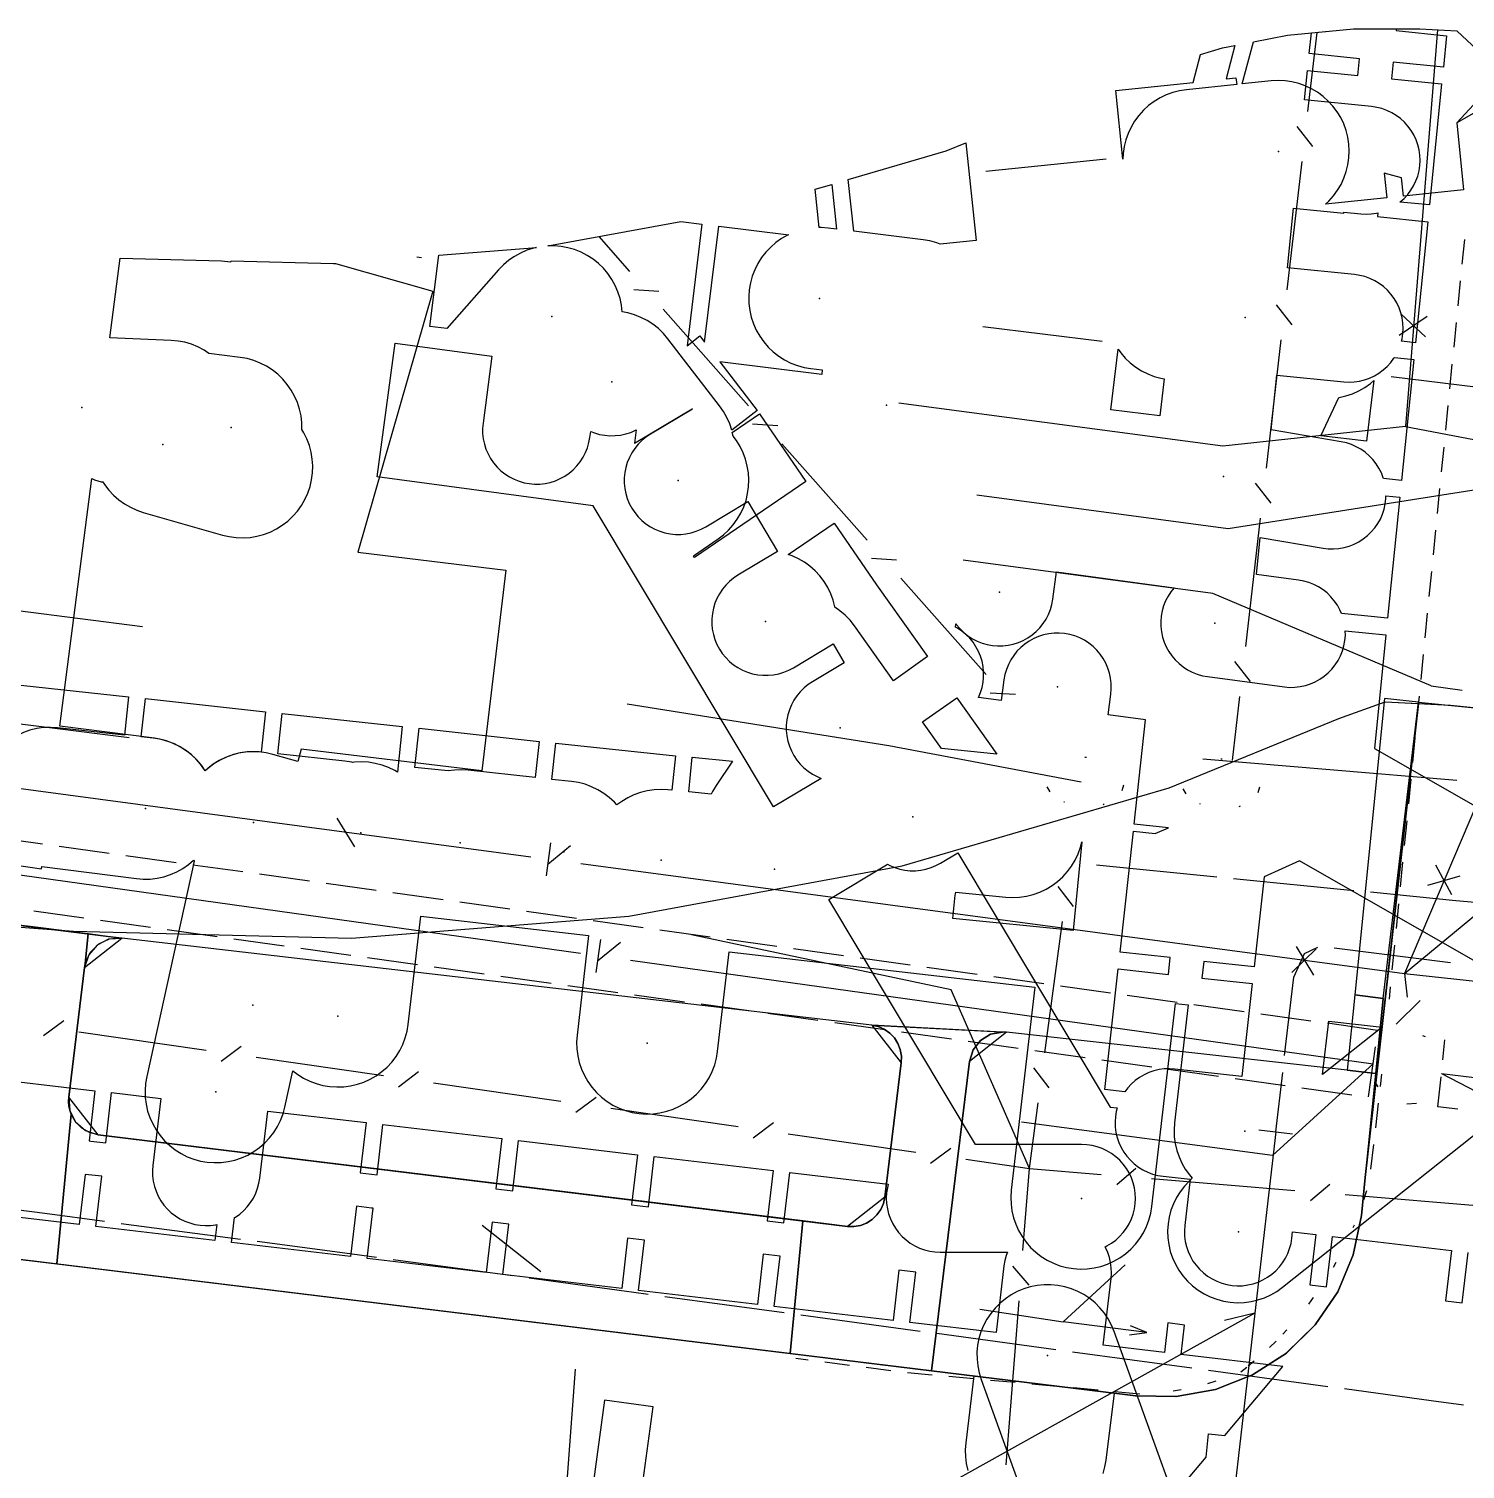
# Model space of a CAD drawing. Header units: metres. Extents: x -3782 to -2031, y 18790 to 19846.
# Drawn here: x -2702.5 to -2659.88, y 18849.32 to 18892.07 of the extents above; entities that cross this region are included whole.
import ezdxf

# ---------------------------------------------------------------- set-up
doc = ezdxf.new("R2010")
doc.units = ezdxf.units.M
for name, color, linetype in [('BOUNDARY', 7, 'Continuous'), ('CURB', 7, 'Continuous'), ('ELECTR_CABLE', 7, 'Continuous'), ('ELECTR_CABLE_COMM', 7, 'Continuous'), ('GAS', 7, 'Continuous'), ('GRASS', 7, 'Continuous'), ('GROUND', 7, 'Continuous'), ('OVERHEAD_POWER_LINE', 7, 'Continuous'), ('ROAD', 7, 'Continuous'), ('SEWER', 7, 'Continuous'), ('SIDEWALK_PATH', 7, 'Continuous'), ('TREE', 7, 'Continuous'), ('WATER_PIPELINE', 7, 'Continuous')]:
    doc.layers.add(name, color=color, linetype=linetype)

msp = doc.modelspace()

# ---------------------------------------------------------------- linework, layer by layer
at = {"layer": 'BOUNDARY'}
msp.add_lwpolyline([(-2753.946, 18860.514), (-2746.224, 18859.562), (-2738.446, 18859.364), (-2732.258, 18859.508), (-2724.443, 18860.074), (-2716.72, 18861.402), (-2709.165, 18863.478), (-2705.51, 18864.88), (-2703.673, 18865.482), (-2701.173, 18865.291), (-2692.924, 18865.088), (-2684.698, 18865.736), (-2676.583, 18867.227), (-2668.665, 18869.547), (-2663.623, 18871.608), (-2662.255, 18872.094), (-2660.315, 18871.995), (-2654.95, 18871.455), (-2652.985, 18871.157), (-2650.228, 18869.457), (-2648.424, 18868.222), (-2641.02, 18864.223), (-2633.237, 18861.024)], dxfattribs=at)
at = {"layer": 'CURB'}
for points in [[(-2659.902, 18885.82), (-2659.975, 18885.085)], [(-2660.024, 18884.588), (-2660.097, 18883.853)], [(-2660.146, 18883.356), (-2660.219, 18882.621)], [(-2660.269, 18882.123), (-2660.341, 18881.389)], [(-2660.391, 18880.891), (-2660.463, 18880.157)], [(-2660.513, 18879.659), (-2660.586, 18878.925)], [(-2660.635, 18878.427), (-2660.708, 18877.692)], [(-2660.757, 18877.195), (-2660.83, 18876.46)], [(-2660.879, 18875.963), (-2660.952, 18875.228)], [(-2661.001, 18874.731), (-2661.074, 18873.996)], [(-2661.123, 18873.498), (-2661.196, 18872.764)], [(-2661.245, 18872.266), (-2661.318, 18871.532)], [(-2661.368, 18871.034), (-2661.44, 18870.299)], [(-2661.49, 18869.802), (-2661.562, 18869.067)], [(-2661.612, 18868.57), (-2661.685, 18867.835)], [(-2661.734, 18867.338), (-2661.807, 18866.603)], [(-2661.856, 18866.105), (-2661.929, 18865.371)], [(-2703.705, 18865.58), (-2699.74, 18865.087)], [(-2677.488, 18862.501), (-2676.611, 18861.387), (-2677.099, 18857.4), (-2678.213, 18856.529), (-2700.448, 18859.251), (-2701.319, 18860.366), (-2700.848, 18864.215), (-2699.74, 18865.087)], [(-2661.978, 18864.873), (-2662.051, 18864.139)], [(-2663.154, 18863.397), (-2662.307, 18863.293)], [(-2662.307, 18863.293), (-2662.532, 18861.069)], [(-2662.1, 18863.641), (-2662.137, 18863.274)], [(-2677.488, 18862.501), (-2673.489, 18862.292)], [(-2673.489, 18862.292), (-2674.592, 18861.42), (-2675.714, 18852.244)], [(-2662.358, 18861.049), (-2662.4, 18860.683)], [(-2662.458, 18860.187), (-2662.544, 18859.455)], [(-2662.602, 18858.958), (-2662.687, 18858.227)], [(-2662.81, 18857.588), (-2662.899, 18857.309)], [(-2663.177, 18856.568), (-2663.209, 18856.49)], [(-2675.714, 18852.244), (-2703.906, 18855.69)], [(-2663.718, 18855.457), (-2663.796, 18855.314)], [(-2664.385, 18854.416), (-2664.529, 18854.222)], [(-2665.168, 18853.46), (-2665.285, 18853.332)], [(-2665.49, 18853.123), (-2665.684, 18852.935)], [(-2679.378, 18852.56), (-2679.743, 18852.606)], [(-2678.151, 18852.404), (-2678.882, 18852.497)], [(-2676.924, 18852.247), (-2677.655, 18852.34)], [(-2675.695, 18852.117), (-2676.428, 18852.184)], [(-2666.361, 18852.345), (-2666.54, 18852.205)], [(-2666.135, 18852.53), (-2666.321, 18852.377)], [(-2674.463, 18852.005), (-2675.197, 18852.072)], [(-2673.232, 18851.892), (-2673.965, 18851.959)], [(-2672, 18851.78), (-2672.734, 18851.847)], [(-2667.277, 18851.936), (-2667.527, 18851.861)], [(-2670.768, 18851.667), (-2671.502, 18851.734)], [(-2669.537, 18851.554), (-2670.27, 18851.621)], [(-2668.309, 18851.682), (-2668.547, 18851.642)]]:
    msp.add_lwpolyline(points, dxfattribs=at)
at = {"layer": 'ELECTR_CABLE'}
for points in [[(-2660.13, 18889.283), (-2659.924, 18887.294), (-2661.707, 18887.109), (-2661.763, 18887.649), (-2662.28, 18887.786), (-2662.204, 18887.058), (-2664.025, 18886.869), (-2663.927, 18886.959), (-2663.789, 18887.113), (-2663.667, 18887.279), (-2663.562, 18887.456), (-2663.475, 18887.643), (-2663.406, 18887.837), (-2663.357, 18888.037), (-2663.328, 18888.241), (-2663.319, 18888.447), (-2663.33, 18888.653), (-2663.361, 18888.857), (-2663.412, 18889.056), (-2663.483, 18889.25), (-2663.572, 18889.436), (-2663.679, 18889.612), (-2663.802, 18889.777), (-2663.941, 18889.929), (-2664.095, 18890.067), (-2664.261, 18890.189), (-2664.438, 18890.294), (-2664.625, 18890.381), (-2664.819, 18890.449), (-2665.019, 18890.498), (-2665.223, 18890.528), (-2665.429, 18890.537), (-2665.635, 18890.526), (-2666.497, 18890.436), (-2666.164, 18891.685), (-2665.15, 18891.884), (-2663.192, 18892.073), (-2661.225, 18892.068), (-2660.128, 18892.012), (-2658.768, 18890.748)], [(-2670.245, 18890.246), (-2667.948, 18890.484), (-2667.728, 18891.309), (-2667.079, 18891.504), (-2666.711, 18891.577), (-2666.975, 18890.585), (-2666.679, 18890.615), (-2666.659, 18890.42), (-2668.151, 18890.265), (-2668.355, 18890.234), (-2668.554, 18890.183), (-2668.748, 18890.112), (-2668.934, 18890.023), (-2669.11, 18889.917), (-2669.275, 18889.793), (-2669.427, 18889.654), (-2669.565, 18889.5), (-2669.687, 18889.334), (-2669.792, 18889.157), (-2669.879, 18888.97), (-2669.947, 18888.776), (-2669.996, 18888.576), (-2670.026, 18888.372), (-2670.033, 18888.201)], [(-2678.184, 18887.599), (-2675.277, 18888.451), (-2674.693, 18888.689), (-2674.393, 18885.794), (-2675.46, 18885.683), (-2675.562, 18885.722), (-2675.761, 18885.777), (-2675.964, 18885.812), (-2678.025, 18886.065)], [(-2679.17, 18887.31), (-2678.671, 18887.456), (-2678.533, 18886.128), (-2678.783, 18886.158), (-2678.989, 18886.173), (-2679.052, 18886.172)], [(-2682.97, 18882.665), (-2682.592, 18882.956), (-2682.453, 18882.775), (-2682.03, 18886.218), (-2679.953, 18885.963), (-2679.984, 18885.949), (-2680.163, 18885.847), (-2680.332, 18885.729), (-2680.488, 18885.594), (-2680.63, 18885.445), (-2680.756, 18885.282), (-2680.867, 18885.108), (-2680.959, 18884.924), (-2681.033, 18884.731), (-2681.088, 18884.533), (-2681.123, 18884.33), (-2681.138, 18884.124), (-2681.133, 18883.918), (-2681.108, 18883.714), (-2681.062, 18883.513), (-2680.998, 18883.317), (-2680.914, 18883.129), (-2680.812, 18882.949), (-2680.694, 18882.781), (-2680.559, 18882.625), (-2680.41, 18882.483), (-2680.247, 18882.356), (-2680.073, 18882.246), (-2679.889, 18882.153), (-2679.696, 18882.079), (-2679.498, 18882.025), (-2679.295, 18881.989), (-2678.956, 18881.948), (-2678.973, 18881.813), (-2681.997, 18882.184), (-2680.886, 18880.741), (-2681.642, 18880.158), (-2681.703, 18880.347), (-2681.785, 18880.536), (-2681.886, 18880.716), (-2682.003, 18880.885), (-2683.537, 18882.876), (-2683.671, 18883.033), (-2683.819, 18883.176), (-2683.981, 18883.304), (-2684.154, 18883.415), (-2684.338, 18883.509), (-2684.53, 18883.585), (-2684.728, 18883.641), (-2684.892, 18883.67), (-2684.914, 18883.87), (-2684.957, 18884.071), (-2685.02, 18884.268), (-2685.101, 18884.457), (-2685.201, 18884.637), (-2685.318, 18884.807), (-2685.451, 18884.965), (-2685.598, 18885.108), (-2685.76, 18885.237), (-2685.933, 18885.349), (-2686.116, 18885.444), (-2686.307, 18885.52), (-2686.505, 18885.577), (-2686.708, 18885.614), (-2686.913, 18885.632), (-2687.102, 18885.629), (-2683.152, 18886.356), (-2682.527, 18886.279)], [(-2690.599, 18883.239), (-2690.34, 18885.354), (-2687.434, 18885.582), (-2687.526, 18885.563), (-2687.722, 18885.5), (-2687.911, 18885.418), (-2688.092, 18885.319), (-2688.261, 18885.202), (-2688.419, 18885.069), (-2688.562, 18884.921), (-2690.099, 18883.178)], [(-2670.396, 18880.761), (-2670.175, 18882.562), (-2670.101, 18882.458), (-2669.967, 18882.302), (-2669.817, 18882.16), (-2669.655, 18882.033), (-2669.481, 18881.923), (-2669.296, 18881.831), (-2669.104, 18881.757), (-2668.905, 18881.702), (-2668.808, 18881.685), (-2668.943, 18880.583)], [(-2664.162, 18879.996), (-2663.628, 18881.133), (-2663.619, 18881.134), (-2663.418, 18881.179), (-2663.222, 18881.244), (-2663.034, 18881.328), (-2662.855, 18881.43), (-2662.686, 18881.548), (-2662.59, 18881.632), (-2662.811, 18879.83)], [(-2680.819, 18880.649), (-2679.446, 18878.641), (-2682.749, 18876.384), (-2682.782, 18876.432), (-2682.051, 18876.932), (-2681.887, 18877.056), (-2681.736, 18877.196), (-2681.599, 18877.351), (-2681.478, 18877.517), (-2681.374, 18877.695), (-2681.287, 18877.882), (-2681.22, 18878.077), (-2681.172, 18878.278), (-2681.144, 18878.482), (-2681.136, 18878.688), (-2681.148, 18878.893), (-2681.181, 18879.097), (-2681.233, 18879.296), (-2681.304, 18879.49), (-2681.394, 18879.675), (-2681.502, 18879.851), (-2681.603, 18879.984), (-2681.627, 18880.096)], [(-2677.349, 18875.574), (-2675.837, 18873.444), (-2676.847, 18872.726), (-2678.005, 18874.357), (-2678.132, 18874.519), (-2678.275, 18874.668), (-2678.432, 18874.802), (-2678.58, 18874.905), (-2678.582, 18874.916), (-2678.634, 18875.115), (-2678.705, 18875.308), (-2678.796, 18875.494), (-2678.903, 18875.669), (-2679.028, 18875.833), (-2679.168, 18875.985), (-2679.322, 18876.121), (-2679.489, 18876.242), (-2679.667, 18876.346), (-2679.854, 18876.432), (-2679.964, 18876.47), (-2678.6, 18877.403)], [(-2703.281, 18871.017), (-2703.105, 18872.634), (-2699.542, 18872.247), (-2699.665, 18871.113), (-2701.653, 18871.329), (-2701.859, 18871.341), (-2702.065, 18871.333), (-2702.269, 18871.305), (-2702.469, 18871.257), (-2702.664, 18871.189), (-2702.851, 18871.103), (-2703.029, 18870.999), (-2703.196, 18870.877), (-2703.35, 18870.74), (-2703.46, 18870.621), (-2703.545, 18870.766), (-2703.587, 18870.824), (-2703.57, 18870.987)], [(-2699.045, 18872.193), (-2695.481, 18871.806), (-2695.611, 18870.605), (-2695.612, 18870.605), (-2695.817, 18870.617), (-2696.023, 18870.609), (-2696.227, 18870.58), (-2696.428, 18870.532), (-2696.622, 18870.465), (-2696.81, 18870.378), (-2696.987, 18870.274), (-2697.154, 18870.153), (-2697.268, 18870.052), (-2697.286, 18870.083), (-2697.408, 18870.25), (-2697.544, 18870.404), (-2697.696, 18870.544), (-2697.86, 18870.668), (-2698.036, 18870.776), (-2698.221, 18870.866), (-2698.415, 18870.937), (-2698.614, 18870.989), (-2698.818, 18871.022), (-2699.168, 18871.06)], [(-2673.78, 18870.548), (-2675.415, 18870.71), (-2675.978, 18871.503), (-2674.968, 18872.221)], [(-2694.984, 18871.752), (-2691.42, 18871.366), (-2691.567, 18870.01), (-2691.642, 18870.057), (-2691.828, 18870.147), (-2692.021, 18870.218), (-2692.221, 18870.27), (-2692.424, 18870.303), (-2692.63, 18870.315), (-2692.836, 18870.307), (-2692.902, 18870.298), (-2692.922, 18870.303), (-2693.126, 18870.335), (-2695.114, 18870.551)], [(-2690.923, 18871.312), (-2687.359, 18870.925), (-2687.475, 18869.851), (-2689.464, 18870.067), (-2689.669, 18870.079), (-2689.875, 18870.071), (-2690.056, 18870.046), (-2691.048, 18870.153)], [(-2686.862, 18870.871), (-2684.717, 18870.639), (-2683.316, 18870.5), (-2683.417, 18869.476), (-2683.535, 18869.488), (-2683.74, 18869.498), (-2683.946, 18869.488), (-2684.15, 18869.458), (-2684.35, 18869.408), (-2684.544, 18869.338), (-2684.73, 18869.25), (-2684.907, 18869.144), (-2685.053, 18869.036), (-2685.125, 18869.117), (-2685.277, 18869.257), (-2685.441, 18869.381), (-2685.617, 18869.489), (-2685.802, 18869.579), (-2685.996, 18869.65), (-2686.195, 18869.702), (-2686.399, 18869.735), (-2686.978, 18869.797)], [(-2682.818, 18870.451), (-2681.625, 18870.333), (-2682.11, 18869.614), (-2682.217, 18869.438), (-2682.253, 18869.361), (-2682.919, 18869.427)], [(-2671.514, 18865.316), (-2675.081, 18865.668), (-2675.012, 18866.363), (-2675.004, 18866.398), (-2674.996, 18866.448), (-2673.511, 18866.301), (-2673.306, 18866.291), (-2673.1, 18866.301), (-2672.896, 18866.331), (-2672.696, 18866.381), (-2672.502, 18866.451), (-2672.316, 18866.539), (-2672.139, 18866.645), (-2671.973, 18866.767), (-2671.82, 18866.906), (-2671.682, 18867.058), (-2671.559, 18867.224), (-2671.453, 18867.401), (-2671.365, 18867.587), (-2671.296, 18867.781), (-2671.254, 18867.946)]]:
    msp.add_lwpolyline(points, close=True, dxfattribs=at)
for points in [[(-2670.536, 18888.205), (-2674.102, 18887.835)], [(-2690.993, 18885.302), (-2690.851, 18885.285)], [(-2674.193, 18883.241), (-2670.649, 18882.806)], [(-2662.071, 18881.754), (-2658.527, 18881.319)], [(-2670.82, 18867.257), (-2667.252, 18866.905)], [(-2666.755, 18866.855), (-2663.187, 18866.503)], [(-2662.69, 18866.454), (-2660.155, 18866.204)], [(-2660.155, 18866.204), (-2659.122, 18866.11)], [(-2664.962, 18863.926), (-2664.649, 18864.63)], [(-2664.649, 18864.63), (-2664.25, 18864.813)], [(-2663.762, 18864.8), (-2660.309, 18864.36)], [(-2665.235, 18861.597), (-2664.962, 18863.926)], [(-2665.501, 18859.335), (-2665.294, 18861.1)], [(-2665.501, 18859.335), (-2666.116, 18853.957)], [(-2665.998, 18859.392), (-2665.004, 18859.278)], [(-2703.823, 18857.154), (-2702.024, 18856.917)], [(-2702.024, 18856.917), (-2700.255, 18856.684)], [(-2699.759, 18856.618), (-2696.22, 18856.151)], [(-2689.054, 18856.564), (-2687.305, 18855.195)], [(-2695.724, 18856.086), (-2693.124, 18855.743)], [(-2693.124, 18855.743), (-2692.186, 18855.615)], [(-2691.69, 18855.548), (-2688.153, 18855.068)], [(-2687.658, 18855), (-2684.55, 18854.578)], [(-2684.55, 18854.578), (-2684.12, 18854.52)], [(-2683.625, 18854.452), (-2680.088, 18853.972)], [(-2679.592, 18853.905), (-2676.055, 18853.424)], [(-2666.116, 18853.957), (-2678.399, 18847.106)], [(-2666.116, 18853.957), (-2667.023, 18853.737)], [(-2666.116, 18853.957), (-2666.739, 18848.524)], [(-2675.56, 18853.357), (-2672.023, 18852.877)], [(-2671.527, 18852.81), (-2667.99, 18852.329)], [(-2686.653, 18847.227), (-2686.276, 18852.294)], [(-2667.494, 18852.262), (-2663.957, 18851.782)], [(-2663.462, 18851.714), (-2660.889, 18851.365)], [(-2660.889, 18851.365), (-2659.924, 18851.235)]]:
    msp.add_lwpolyline(points, dxfattribs=at)
at = {"layer": 'ELECTR_CABLE_COMM'}
for points in [[(-2664.545, 18889.623), (-2664.272, 18891.968)], [(-2664.399, 18888.584), (-2664.864, 18889.172)], [(-2665.161, 18884.33), (-2664.718, 18888.133)], [(-2685.589, 18885.907), (-2684.674, 18884.872)], [(-2684.551, 18884.333), (-2683.803, 18884.287)], [(-2665.015, 18883.291), (-2665.48, 18883.879)], [(-2683.68, 18883.748), (-2681.148, 18880.884)], [(-2665.777, 18879.037), (-2665.334, 18882.84)], [(-2681.026, 18880.345), (-2680.278, 18880.299)], [(-2680.155, 18879.76), (-2677.623, 18876.896)], [(-2665.631, 18877.998), (-2666.096, 18878.586)], [(-2666.392, 18873.745), (-2665.95, 18877.547)], [(-2677.5, 18876.357), (-2676.752, 18876.311)], [(-2676.629, 18875.772), (-2674.097, 18872.908)], [(-2666.247, 18872.706), (-2666.712, 18873.293)], [(-2673.975, 18872.369), (-2673.227, 18872.323)], [(-2676.984, 18870.788), (-2684.751, 18872.027)], [(-2666.787, 18870.353), (-2666.566, 18872.255)], [(-2671.27, 18869.71), (-2676.984, 18870.788)], [(-2671.161, 18870.458), (-2671.118, 18870.458)], [(-2667.128, 18870.402), (-2667.085, 18870.402)], [(-2672.194, 18869.426), (-2672.278, 18869.576)], [(-2670.018, 18869.624), (-2670.064, 18869.455)], [(-2668.161, 18869.37), (-2668.245, 18869.52)], [(-2665.985, 18869.568), (-2666.031, 18869.4)], [(-2671.767, 18869.117), (-2671.785, 18869.124)], [(-2670.59, 18869.056), (-2670.625, 18869.042)], [(-2667.734, 18869.062), (-2667.752, 18869.068)], [(-2666.557, 18869), (-2666.592, 18868.986)], [(-2671.498, 18866.02), (-2671.953, 18866.616)], [(-2672.349, 18861.683), (-2671.826, 18865.574)], [(-2675.135, 18863.546), (-2682.836, 18865.18)], [(-2672.81, 18858.25), (-2675.135, 18863.546)], [(-2702.064, 18862.19), (-2701.464, 18862.639)], [(-2701.021, 18862.308), (-2697.242, 18861.764)], [(-2696.8, 18861.433), (-2696.199, 18861.882)], [(-2695.757, 18861.55), (-2691.978, 18861.007)], [(-2672.221, 18860.641), (-2672.676, 18861.237)], [(-2691.535, 18860.676), (-2690.935, 18861.125)], [(-2690.493, 18860.793), (-2686.713, 18860.25)], [(-2686.271, 18859.918), (-2685.671, 18860.367)], [(-2685.228, 18860.036), (-2681.449, 18859.493)], [(-2672.81, 18858.25), (-2672.548, 18860.196)], [(-2681.007, 18859.161), (-2680.406, 18859.61)], [(-2679.964, 18859.279), (-2676.185, 18858.735)], [(-2675.742, 18858.404), (-2675.142, 18858.853)], [(-2674.7, 18858.522), (-2672.81, 18858.25)], [(-2673, 18855.816), (-2672.81, 18858.25)], [(-2672.81, 18858.25), (-2670.682, 18858.074)], [(-2670.22, 18857.77), (-2669.649, 18858.254)], [(-2669.187, 18857.95), (-2664.931, 18857.597)], [(-2664.47, 18857.293), (-2663.898, 18857.778)], [(-2663.436, 18857.474), (-2659.18, 18857.121)], [(-2672.815, 18854.784), (-2673.302, 18855.353)], [(-2673.497, 18849.453), (-2673.117, 18854.321)]]:
    msp.add_lwpolyline(points, dxfattribs=at)
at = {"layer": 'GAS'}
for points in [[(-2664.556, 18890.838), (-2663.064, 18890.687), (-2663.014, 18891.185), (-2664.506, 18891.336), (-2664.443, 18891.952), (-2663.192, 18892.073), (-2661.919, 18892.07), (-2661.924, 18892.02), (-2660.431, 18891.869), (-2660.526, 18890.933), (-2662.019, 18891.084), (-2662.069, 18890.586), (-2660.577, 18890.435), (-2660.94, 18886.845), (-2661.805, 18886.932), (-2661.804, 18886.933), (-2661.688, 18887.038), (-2661.582, 18887.154), (-2661.488, 18887.28), (-2661.407, 18887.415), (-2661.339, 18887.556), (-2661.286, 18887.704), (-2661.247, 18887.856), (-2661.224, 18888.011), (-2661.216, 18888.168), (-2661.223, 18888.325), (-2661.246, 18888.481), (-2661.283, 18888.633), (-2661.336, 18888.781), (-2661.403, 18888.923), (-2661.483, 18889.058), (-2661.576, 18889.184), (-2661.681, 18889.301), (-2661.797, 18889.407), (-2661.923, 18889.501), (-2662.058, 18889.582), (-2662.199, 18889.649), (-2662.347, 18889.703), (-2662.499, 18889.741), (-2662.654, 18889.765), (-2664.644, 18889.966)], [(-2664.97, 18886.75), (-2663.478, 18886.599), (-2663.475, 18886.631), (-2662.977, 18886.581), (-2662.82, 18886.573), (-2662.664, 18886.58), (-2662.508, 18886.603), (-2662.471, 18886.612), (-2662.483, 18886.499), (-2660.991, 18886.348), (-2661.354, 18882.757), (-2661.771, 18882.799), (-2661.752, 18882.871), (-2661.729, 18883.027), (-2661.721, 18883.183), (-2661.728, 18883.34), (-2661.751, 18883.496), (-2661.788, 18883.648), (-2661.841, 18883.796), (-2661.908, 18883.938), (-2661.988, 18884.073), (-2662.081, 18884.199), (-2662.186, 18884.316), (-2662.302, 18884.422), (-2662.428, 18884.516), (-2662.562, 18884.597), (-2662.704, 18884.664), (-2662.852, 18884.718), (-2663.004, 18884.756), (-2663.159, 18884.78), (-2665.149, 18884.981)], [(-2685.753, 18877.915), (-2692.164, 18878.773), (-2691.634, 18882.738), (-2688.759, 18882.353), (-2689.024, 18880.371), (-2689.038, 18880.214), (-2689.035, 18880.057), (-2689.018, 18879.901), (-2688.985, 18879.748), (-2688.937, 18879.598), (-2688.875, 18879.454), (-2688.799, 18879.316), (-2688.71, 18879.187), (-2688.609, 18879.067), (-2688.496, 18878.958), (-2688.373, 18878.86), (-2688.241, 18878.775), (-2688.102, 18878.703), (-2687.956, 18878.644), (-2687.805, 18878.601), (-2687.651, 18878.573), (-2687.494, 18878.559), (-2687.337, 18878.562), (-2687.181, 18878.579), (-2687.028, 18878.612), (-2686.878, 18878.66), (-2686.734, 18878.722), (-2686.597, 18878.798), (-2686.467, 18878.887), (-2686.347, 18878.988), (-2686.238, 18879.101), (-2686.14, 18879.224), (-2686.055, 18879.355), (-2685.983, 18879.495), (-2685.925, 18879.641), (-2685.881, 18879.792), (-2685.853, 18879.946), (-2685.829, 18880.125), (-2685.718, 18880.081), (-2685.568, 18880.037), (-2685.413, 18880.009), (-2685.257, 18879.996), (-2685.1, 18879.998), (-2684.944, 18880.016), (-2684.79, 18880.048), (-2684.64, 18880.096), (-2684.496, 18880.158), (-2684.479, 18880.168), (-2684.532, 18879.77), (-2682.816, 18880.797), (-2682.809, 18880.786), (-2684.057, 18880.039), (-2684.188, 18879.952), (-2684.309, 18879.852), (-2684.421, 18879.741), (-2684.52, 18879.62), (-2684.608, 18879.489), (-2684.682, 18879.351), (-2684.742, 18879.206), (-2684.788, 18879.056), (-2684.818, 18878.902), (-2684.834, 18878.746), (-2684.834, 18878.588), (-2684.819, 18878.432), (-2684.788, 18878.278), (-2684.743, 18878.128), (-2684.683, 18877.983), (-2684.609, 18877.844), (-2684.522, 18877.714), (-2684.422, 18877.592), (-2684.311, 18877.481), (-2684.19, 18877.381), (-2684.059, 18877.294), (-2683.921, 18877.22), (-2683.776, 18877.16), (-2683.626, 18877.114), (-2683.472, 18877.083), (-2683.316, 18877.068), (-2683.159, 18877.068), (-2683.002, 18877.083), (-2682.848, 18877.113), (-2682.698, 18877.159), (-2682.553, 18877.219), (-2682.414, 18877.293), (-2681.166, 18878.04), (-2680.281, 18876.561), (-2681.458, 18875.857), (-2681.589, 18875.77), (-2681.71, 18875.67), (-2681.822, 18875.559), (-2681.921, 18875.438), (-2682.009, 18875.307), (-2682.083, 18875.169), (-2682.143, 18875.024), (-2682.189, 18874.874), (-2682.219, 18874.72), (-2682.235, 18874.564), (-2682.235, 18874.406), (-2682.22, 18874.25), (-2682.189, 18874.096), (-2682.144, 18873.946), (-2682.084, 18873.801), (-2682.01, 18873.662), (-2681.923, 18873.532), (-2681.823, 18873.41), (-2681.712, 18873.299), (-2681.591, 18873.199), (-2681.46, 18873.112), (-2681.322, 18873.038), (-2681.177, 18872.978), (-2681.027, 18872.932), (-2680.873, 18872.901), (-2680.717, 18872.886), (-2680.56, 18872.886), (-2680.403, 18872.901), (-2680.249, 18872.931), (-2680.099, 18872.977), (-2679.954, 18873.037), (-2679.815, 18873.111), (-2678.638, 18873.815), (-2678.306, 18873.259), (-2679.247, 18872.696), (-2679.378, 18872.609), (-2679.499, 18872.509), (-2679.611, 18872.398), (-2679.71, 18872.277), (-2679.798, 18872.146), (-2679.872, 18872.008), (-2679.932, 18871.863), (-2679.978, 18871.713), (-2680.008, 18871.559), (-2680.024, 18871.403), (-2680.024, 18871.245), (-2680.009, 18871.089), (-2679.978, 18870.935), (-2679.933, 18870.785), (-2679.873, 18870.64), (-2679.799, 18870.501), (-2679.712, 18870.371), (-2679.612, 18870.249), (-2679.501, 18870.138), (-2679.38, 18870.038), (-2679.249, 18869.951), (-2679.111, 18869.877), (-2678.991, 18869.827), (-2680.407, 18868.98)], [(-2665.472, 18881.798), (-2663.482, 18881.596), (-2663.325, 18881.588), (-2663.169, 18881.595), (-2663.013, 18881.618), (-2662.861, 18881.655), (-2662.713, 18881.708), (-2662.571, 18881.775), (-2662.436, 18881.855), (-2662.309, 18881.948), (-2662.193, 18882.053), (-2662.087, 18882.169), (-2661.993, 18882.295), (-2661.979, 18882.318), (-2661.404, 18882.26), (-2661.768, 18878.669), (-2662.302, 18878.723), (-2662.309, 18878.745), (-2662.366, 18878.892), (-2662.437, 18879.032), (-2662.521, 18879.164), (-2662.618, 18879.288), (-2662.727, 18879.401), (-2662.846, 18879.503), (-2662.974, 18879.593), (-2663.111, 18879.67), (-2663.255, 18879.733), (-2663.404, 18879.782), (-2663.558, 18879.816), (-2665.637, 18880.17)], [(-2665.96, 18876.979), (-2664.095, 18876.662), (-2663.939, 18876.643), (-2663.782, 18876.639), (-2663.626, 18876.651), (-2663.471, 18876.679), (-2663.32, 18876.721), (-2663.173, 18876.778), (-2663.033, 18876.849), (-2662.901, 18876.934), (-2662.778, 18877.03), (-2662.664, 18877.139), (-2662.562, 18877.258), (-2662.472, 18877.387), (-2662.395, 18877.524), (-2662.332, 18877.668), (-2662.283, 18877.817), (-2662.249, 18877.97), (-2662.23, 18878.126), (-2662.228, 18878.213), (-2661.818, 18878.172), (-2662.182, 18874.582), (-2663.547, 18874.72), (-2663.595, 18874.832), (-2663.671, 18874.969), (-2663.761, 18875.098), (-2663.862, 18875.218), (-2663.974, 18875.328), (-2664.097, 18875.426), (-2664.229, 18875.511), (-2664.369, 18875.583), (-2664.515, 18875.641), (-2664.665, 18875.684), (-2664.82, 18875.713), (-2666.071, 18875.88)], [(-2692.49, 18859.608), (-2692.666, 18858.118), (-2692.169, 18858.059), (-2691.994, 18859.549), (-2688.465, 18859.133), (-2688.64, 18857.643), (-2688.144, 18857.585), (-2687.968, 18859.074), (-2684.439, 18858.658), (-2684.615, 18857.169), (-2684.118, 18857.11), (-2683.942, 18858.6), (-2680.414, 18858.184), (-2680.589, 18856.694), (-2680.093, 18856.635), (-2679.917, 18858.125), (-2676.999, 18857.781), (-2677.025, 18857.677), (-2677.048, 18857.521), (-2677.056, 18857.364), (-2677.048, 18857.208), (-2677.025, 18857.052), (-2676.987, 18856.9), (-2676.934, 18856.752), (-2676.867, 18856.61), (-2676.787, 18856.475), (-2676.693, 18856.349), (-2676.588, 18856.233), (-2676.471, 18856.127), (-2676.345, 18856.034), (-2676.211, 18855.953), (-2676.069, 18855.886), (-2675.921, 18855.833), (-2675.769, 18855.795), (-2675.613, 18855.771), (-2675.457, 18855.764), (-2673.462, 18855.763), (-2673.498, 18855.668), (-2673.539, 18855.517), (-2673.565, 18855.362), (-2673.799, 18853.376), (-2676.36, 18853.678), (-2676.184, 18855.168), (-2676.26, 18855.176), (-2676.681, 18855.226), (-2676.856, 18853.736), (-2680.385, 18854.153), (-2680.21, 18855.642), (-2680.706, 18855.701), (-2680.882, 18854.211), (-2684.411, 18854.627), (-2684.235, 18856.117), (-2684.732, 18856.175), (-2684.907, 18854.686), (-2688.436, 18855.102), (-2688.261, 18856.592), (-2688.757, 18856.65), (-2688.933, 18855.16), (-2692.462, 18855.577), (-2692.286, 18857.066), (-2692.337, 18857.072), (-2692.783, 18857.125), (-2692.959, 18855.635), (-2696.488, 18856.051), (-2696.401, 18856.79), (-2696.373, 18856.806), (-2696.245, 18856.897), (-2696.127, 18857), (-2696.019, 18857.114), (-2695.923, 18857.238), (-2695.84, 18857.371), (-2695.77, 18857.512), (-2695.714, 18857.659), (-2695.673, 18857.81), (-2695.647, 18857.965), (-2695.412, 18859.952)]]:
    msp.add_lwpolyline(points, close=True, dxfattribs=at)
for points in [[(-2650.279, 18859.081), (-2664.799, 18867.38), (-2665.848, 18866.904), (-2666.144, 18864.231), (-2667.635, 18864.396), (-2667.69, 18863.899), (-2666.199, 18863.734), (-2666.504, 18860.979), (-2668.492, 18861.2), (-2668.649, 18861.209), (-2668.806, 18861.204), (-2668.962, 18861.182), (-2669.114, 18861.146), (-2669.263, 18861.095), (-2669.406, 18861.03), (-2669.541, 18860.951), (-2669.668, 18860.859), (-2669.786, 18860.755), (-2669.893, 18860.64), (-2669.982, 18860.522), (-2670.573, 18860.588), (-2670.175, 18864.175), (-2668.684, 18864.009), (-2668.629, 18864.506), (-2670.12, 18864.672), (-2669.722, 18868.258), (-2669.075, 18868.187), (-2668.687, 18868.362), (-2669.698, 18868.472), (-2669.362, 18871.564), (-2670.474, 18871.713), (-2670.392, 18872.329), (-2670.379, 18872.485), (-2670.381, 18872.642), (-2670.399, 18872.798), (-2670.432, 18872.952), (-2670.479, 18873.101), (-2670.541, 18873.245), (-2670.617, 18873.383), (-2670.706, 18873.512), (-2670.808, 18873.632), (-2670.92, 18873.742), (-2671.043, 18873.839), (-2671.175, 18873.925), (-2671.314, 18873.997), (-2671.46, 18874.055), (-2671.611, 18874.098), (-2671.766, 18874.127), (-2671.922, 18874.14), (-2672.079, 18874.138), (-2672.235, 18874.12), (-2672.389, 18874.087), (-2672.538, 18874.039), (-2672.682, 18873.977), (-2672.82, 18873.901), (-2672.949, 18873.812), (-2673.069, 18873.711), (-2673.179, 18873.598), (-2673.276, 18873.476), (-2673.362, 18873.344), (-2673.434, 18873.204), (-2673.492, 18873.058), (-2673.535, 18872.907), (-2673.564, 18872.753), (-2673.646, 18872.137), (-2674.322, 18872.228), (-2674.322, 18872.228), (-2674.262, 18872.373), (-2674.216, 18872.523), (-2674.185, 18872.677), (-2674.17, 18872.834), (-2674.17, 18872.991), (-2674.185, 18873.147), (-2674.216, 18873.301), (-2674.261, 18873.451), (-2674.321, 18873.596), (-2674.395, 18873.735), (-2674.482, 18873.865), (-2674.582, 18873.987), (-2674.693, 18874.098), (-2674.814, 18874.198), (-2674.944, 18874.285), (-2675.003, 18874.316), (-2674.99, 18874.414), (-2674.969, 18874.384), (-2674.868, 18874.264), (-2674.755, 18874.154), (-2674.633, 18874.056), (-2674.501, 18873.971), (-2674.361, 18873.899), (-2674.215, 18873.841), (-2674.065, 18873.797), (-2673.91, 18873.769), (-2673.754, 18873.756), (-2673.597, 18873.758), (-2673.441, 18873.776), (-2673.287, 18873.808), (-2673.137, 18873.856), (-2672.993, 18873.918), (-2672.856, 18873.994), (-2672.727, 18874.083), (-2672.607, 18874.185), (-2672.497, 18874.297), (-2672.399, 18874.42), (-2672.314, 18874.552), (-2672.242, 18874.691), (-2672.184, 18874.837), (-2672.14, 18874.988), (-2672.112, 18875.143), (-2672.004, 18875.953), (-2668.515, 18875.486), (-2668.611, 18875.366), (-2668.696, 18875.235), (-2668.768, 18875.095), (-2668.826, 18874.949), (-2668.869, 18874.798), (-2668.898, 18874.644), (-2668.911, 18874.487), (-2668.909, 18874.33), (-2668.891, 18874.174), (-2668.858, 18874.021), (-2668.81, 18873.871), (-2668.748, 18873.727), (-2668.672, 18873.59), (-2668.583, 18873.46), (-2668.482, 18873.34), (-2668.369, 18873.231), (-2668.246, 18873.133), (-2668.115, 18873.048), (-2667.975, 18872.976), (-2667.829, 18872.918), (-2667.678, 18872.874), (-2667.524, 18872.846), (-2665.244, 18872.541), (-2665.087, 18872.528), (-2664.93, 18872.53), (-2664.774, 18872.548), (-2664.621, 18872.581), (-2664.471, 18872.628), (-2664.327, 18872.691), (-2664.19, 18872.767), (-2664.06, 18872.856), (-2663.94, 18872.957), (-2663.831, 18873.07), (-2663.733, 18873.192), (-2663.648, 18873.324), (-2663.576, 18873.464), (-2663.518, 18873.61), (-2663.474, 18873.761), (-2663.446, 18873.915), (-2663.433, 18874.071), (-2663.435, 18874.205), (-2662.232, 18874.084), (-2662.573, 18870.715), (-2648.634, 18862.748)], [(-2668.564, 18848.489), (-2667.562, 18849.676), (-2667.492, 18850.374), (-2667.014, 18850.326), (-2665.288, 18852.372), (-2668.309, 18852.728), (-2668.206, 18853.596), (-2668.702, 18853.667), (-2668.805, 18852.787), (-2670.621, 18853.001), (-2670.387, 18854.987), (-2670.376, 18855.144), (-2670.381, 18855.301), (-2670.401, 18855.456), (-2670.436, 18855.61), (-2670.486, 18855.758), (-2670.551, 18855.902), (-2670.564, 18855.925), (-2670.509, 18855.95), (-2670.375, 18856.031), (-2670.248, 18856.125), (-2670.132, 18856.23), (-2670.027, 18856.346), (-2669.933, 18856.472), (-2669.852, 18856.607), (-2669.785, 18856.749), (-2669.732, 18856.897), (-2669.694, 18857.049), (-2669.671, 18857.204), (-2669.663, 18857.361), (-2669.671, 18857.518), (-2669.693, 18857.673), (-2669.732, 18857.826), (-2669.784, 18857.973), (-2669.851, 18858.115), (-2669.932, 18858.25), (-2670.026, 18858.376), (-2670.131, 18858.493), (-2670.247, 18858.598), (-2670.373, 18858.692), (-2670.508, 18858.773), (-2670.65, 18858.84), (-2670.798, 18858.893), (-2670.95, 18858.931), (-2671.105, 18858.954), (-2671.262, 18858.962), (-2674.413, 18858.963), (-2678.764, 18866.234), (-2677.047, 18867.261), (-2677.024, 18867.276), (-2676.953, 18867.238), (-2676.808, 18867.178), (-2676.658, 18867.132), (-2676.504, 18867.101), (-2676.348, 18867.086), (-2676.191, 18867.086), (-2676.034, 18867.101), (-2675.88, 18867.131), (-2675.73, 18867.177), (-2675.585, 18867.237), (-2675.446, 18867.311), (-2674.931, 18867.619), (-2670.412, 18860.067), (-2670.207, 18860.044), (-2670.234, 18859.941), (-2670.259, 18859.786), (-2670.268, 18859.629), (-2670.263, 18859.472), (-2670.242, 18859.316), (-2670.205, 18859.164), (-2670.154, 18859.015), (-2670.089, 18858.873), (-2670.01, 18858.737), (-2669.918, 18858.61), (-2669.814, 18858.492), (-2669.699, 18858.385), (-2669.574, 18858.29), (-2669.44, 18858.208), (-2669.299, 18858.139), (-2669.152, 18858.084), (-2669, 18858.044), (-2668.845, 18858.019), (-2668.035, 18857.929), (-2668.198, 18856.552), (-2668.209, 18856.396), (-2668.204, 18856.239), (-2668.184, 18856.083), (-2668.149, 18855.93), (-2668.099, 18855.781), (-2668.034, 18855.638), (-2667.956, 18855.502), (-2667.865, 18855.374), (-2667.762, 18855.255), (-2667.648, 18855.148), (-2667.523, 18855.052), (-2667.39, 18854.969), (-2667.249, 18854.899), (-2667.103, 18854.843), (-2666.951, 18854.802), (-2666.796, 18854.776), (-2666.64, 18854.765), (-2666.483, 18854.77), (-2666.327, 18854.79), (-2666.174, 18854.825), (-2666.025, 18854.875), (-2665.882, 18854.939), (-2665.746, 18855.018), (-2665.618, 18855.109), (-2665.499, 18855.212), (-2665.392, 18855.326), (-2665.296, 18855.45), (-2665.213, 18855.584), (-2665.143, 18855.724), (-2665.087, 18855.871), (-2665.046, 18856.023), (-2665.02, 18856.177), (-2664.998, 18856.366), (-2664.311, 18856.285), (-2664.487, 18854.795), (-2663.99, 18854.737), (-2663.815, 18856.226), (-2660.286, 18855.81), (-2660.461, 18854.32), (-2659.965, 18854.262), (-2659.789, 18855.752)], [(-2704.07, 18860.973), (-2700.541, 18860.557), (-2700.717, 18859.067), (-2700.662, 18859.061), (-2700.22, 18859.009), (-2700.045, 18860.499), (-2698.59, 18860.327), (-2698.825, 18858.341), (-2698.835, 18858.184), (-2698.831, 18858.027), (-2698.811, 18857.871), (-2698.776, 18857.718), (-2698.725, 18857.57), (-2698.661, 18857.426), (-2698.583, 18857.29), (-2698.492, 18857.162), (-2698.389, 18857.044), (-2698.275, 18856.936), (-2698.15, 18856.84), (-2698.017, 18856.757), (-2697.877, 18856.687), (-2697.73, 18856.631), (-2697.578, 18856.59), (-2697.423, 18856.564), (-2697.267, 18856.553), (-2697.11, 18856.558), (-2696.954, 18856.578), (-2696.928, 18856.584), (-2696.984, 18856.11), (-2700.513, 18856.526), (-2700.337, 18858.016), (-2700.834, 18858.074), (-2701.01, 18856.585), (-2704.539, 18857.001)]]:
    msp.add_lwpolyline(points, dxfattribs=at)
at = {"layer": 'GRASS'}
for points in [[(-2661.263, 18872.09), (-2662.27, 18872.192), (-2663.154, 18863.397), (-2662.307, 18863.293)], [(-2676.611, 18861.387), (-2676.607, 18861.584), (-2676.641, 18861.777), (-2676.712, 18861.96), (-2676.818, 18862.126), (-2676.955, 18862.269), (-2677.116, 18862.381), (-2677.295, 18862.459), (-2677.488, 18862.501), (-2699.74, 18865.087), (-2700.134, 18865.054), (-2700.473, 18864.88), (-2700.723, 18864.591), (-2700.848, 18864.215), (-2701.319, 18860.366), (-2701.288, 18859.97), (-2701.114, 18859.628), (-2700.825, 18859.377), (-2700.448, 18859.251), (-2678.213, 18856.529), (-2678.016, 18856.524), (-2677.824, 18856.558), (-2677.642, 18856.628), (-2677.475, 18856.734), (-2677.333, 18856.87), (-2677.221, 18857.029), (-2677.142, 18857.208), (-2677.099, 18857.4)], [(-2662.532, 18861.069), (-2663.379, 18861.163), (-2673.489, 18862.292), (-2673.606, 18862.298), (-2673.964, 18862.23), (-2674.265, 18862.045), (-2674.483, 18861.767), (-2674.592, 18861.42), (-2675.714, 18852.244), (-2669.656, 18851.503), (-2668.459, 18851.477), (-2667.292, 18851.686), (-2666.188, 18852.121), (-2665.183, 18852.771), (-2664.327, 18853.608), (-2663.659, 18854.589), (-2663.198, 18855.681), (-2662.959, 18856.855)]]:
    msp.add_lwpolyline(points, close=True, dxfattribs=at)
at = {"layer": 'GROUND'}
msp.add_lwpolyline([(-2701.173, 18865.291), (-2692.924, 18865.088), (-2684.698, 18865.736), (-2676.583, 18867.227), (-2668.665, 18869.547), (-2663.623, 18871.608), (-2662.255, 18872.094), (-2661.268, 18872.044), (-2662.845, 18857.977), (-2662.959, 18856.855), (-2663.198, 18855.681), (-2663.659, 18854.589), (-2664.327, 18853.608), (-2665.183, 18852.771), (-2666.188, 18852.121), (-2667.292, 18851.686), (-2668.459, 18851.477), (-2669.656, 18851.503), (-2675.714, 18852.244), (-2674.592, 18861.42), (-2674.483, 18861.767), (-2674.265, 18862.045), (-2673.964, 18862.23), (-2673.606, 18862.298), (-2677.488, 18862.501), (-2677.295, 18862.459), (-2677.116, 18862.381), (-2676.955, 18862.269), (-2676.818, 18862.126), (-2676.712, 18861.96), (-2676.641, 18861.777), (-2676.607, 18861.584), (-2676.611, 18861.387), (-2677.099, 18857.4), (-2677.142, 18857.208), (-2677.221, 18857.029), (-2677.333, 18856.87), (-2677.475, 18856.734), (-2677.642, 18856.628), (-2677.824, 18856.558), (-2678.016, 18856.524), (-2678.213, 18856.529), (-2679.536, 18856.691), (-2700.448, 18859.251), (-2700.704, 18859.318), (-2700.93, 18859.447), (-2701.116, 18859.63), (-2701.249, 18859.859), (-2701.291, 18859.981), (-2701.317, 18860.108), (-2701.326, 18860.236), (-2701.319, 18860.366), (-2700.848, 18864.215), (-2700.839, 18864.271), (-2700.827, 18864.327), (-2700.678, 18864.661), (-2700.428, 18864.913), (-2700.105, 18865.062), (-2699.74, 18865.087), (-2700.173, 18865.137), (-2700.744, 18865.209), (-2701.734, 18865.334)], close=True, dxfattribs=at)
at = {"layer": 'OVERHEAD_POWER_LINE'}
for points in [[(-2657.958, 18890.521), (-2660.13, 18889.283)], [(-2669.972, 18855.391), (-2671.809, 18853.695)], [(-2674.281, 18854.07), (-2671.809, 18853.695)], [(-2669.329, 18853.377), (-2671.809, 18853.695)], [(-2669.329, 18853.377), (-2669.809, 18853.574)], [(-2669.841, 18853.308), (-2669.329, 18853.377)]]:
    msp.add_lwpolyline(points, dxfattribs=at)
at = {"layer": 'ROAD'}
for points in [[(-2670.622, 18849.193), (-2670.567, 18849.392), (-2670.532, 18849.595), (-2670.289, 18851.58), (-2669.657, 18851.503), (-2669.656, 18851.503), (-2668.46, 18851.477), (-2668.458, 18851.477), (-2667.293, 18851.686), (-2667.291, 18851.687), (-2666.189, 18852.121), (-2666.188, 18852.121), (-2665.184, 18852.771), (-2665.182, 18852.772), (-2664.328, 18853.608), (-2664.326, 18853.609), (-2663.66, 18854.588), (-2663.659, 18854.59), (-2663.198, 18855.68), (-2663.198, 18855.682), (-2662.959, 18856.854), (-2662.959, 18856.855), (-2662.845, 18857.977), (-2661.263, 18872.09), (-2661.262, 18872.09), (-2654.582, 18871.419)], [(-2703.906, 18855.691), (-2701.669, 18855.417), (-2679.907, 18852.756), (-2675.714, 18852.244), (-2674.458, 18852.09), (-2674.701, 18850.105), (-2674.716, 18849.899), (-2674.711, 18849.693), (-2674.685, 18849.489), (-2674.64, 18849.288)]]:
    msp.add_lwpolyline(points, dxfattribs=at)
at = {"layer": 'SEWER'}
for points in [[(-2660.699, 18892.041), (-2661.647, 18880.273)], [(-2661.009, 18883.533), (-2661.836, 18882.97)], [(-2661.055, 18882.935), (-2661.786, 18883.618)], [(-2667.068, 18879.681), (-2676.682, 18880.967)], [(-2661.647, 18880.273), (-2667.068, 18879.681)], [(-2661.647, 18880.273), (-2659.201, 18879.808)], [(-2655.281, 18879.062), (-2666.912, 18877.237)], [(-2666.912, 18877.237), (-2674.372, 18878.235)], [(-2667.37, 18875.316), (-2674.774, 18876.306)], [(-2706.543, 18875.286), (-2699.127, 18874.329)], [(-2660.888, 18872.572), (-2667.37, 18875.316)], [(-2660.888, 18872.572), (-2659.965, 18872.447)], [(-2706.949, 18871.969), (-2699.53, 18871.036)], [(-2712.053, 18870.773), (-2687.607, 18867.502)], [(-2658.771, 18870.857), (-2661.674, 18864.032)], [(-2660.129, 18869.768), (-2667.664, 18870.396)], [(-2693.361, 18868.649), (-2692.842, 18867.794)], [(-2702.096, 18867.877), (-2703.582, 18868.084)], [(-2708.162, 18867.714), (-2686.129, 18864.639)], [(-2700.115, 18867.601), (-2701.601, 18867.808)], [(-2687.019, 18867.912), (-2687.15, 18866.93)], [(-2687.103, 18867.28), (-2686.424, 18867.832)], [(-2698.134, 18867.324), (-2699.62, 18867.532)], [(-2696.154, 18867.048), (-2697.639, 18867.255)], [(-2686.12, 18867.303), (-2661.674, 18864.032)], [(-2660.271, 18866.37), (-2660.748, 18867.249)], [(-2694.173, 18866.771), (-2695.658, 18866.979)], [(-2661.674, 18864.032), (-2658.253, 18866.868)], [(-2660.038, 18866.923), (-2661, 18866.65)], [(-2692.192, 18866.495), (-2693.678, 18866.702)], [(-2690.211, 18866.218), (-2691.697, 18866.426)], [(-2702.358, 18865.894), (-2700.872, 18865.687)], [(-2688.23, 18865.942), (-2689.716, 18866.149)], [(-2686.249, 18865.666), (-2687.735, 18865.873)], [(-2700.377, 18865.618), (-2698.892, 18865.411)], [(-2684.269, 18865.389), (-2685.754, 18865.596)], [(-2698.396, 18865.341), (-2696.911, 18865.134)], [(-2696.416, 18865.065), (-2694.93, 18864.858)], [(-2685.539, 18865.045), (-2685.676, 18864.064)], [(-2682.288, 18865.113), (-2683.773, 18865.32)], [(-2680.307, 18864.836), (-2681.793, 18865.044)], [(-2694.435, 18864.789), (-2692.949, 18864.581)], [(-2685.627, 18864.414), (-2684.944, 18864.962)], [(-2678.326, 18864.56), (-2679.812, 18864.767)], [(-2664.301, 18864.763), (-2665.022, 18864.069)], [(-2664.896, 18864.84), (-2664.377, 18863.985)], [(-2692.454, 18864.512), (-2690.968, 18864.305)], [(-2690.473, 18864.236), (-2688.988, 18864.028)], [(-2684.644, 18864.432), (-2662.611, 18861.357)], [(-2676.345, 18864.283), (-2677.831, 18864.491)], [(-2674.365, 18864.007), (-2675.85, 18864.214)], [(-2688.492, 18863.959), (-2687.007, 18863.752)], [(-2672.384, 18863.73), (-2673.869, 18863.938)], [(-2661.674, 18864.032), (-2634.702, 18861.12)], [(-2661.674, 18864.032), (-2661.604, 18863.336)], [(-2686.512, 18863.683), (-2685.026, 18863.475)], [(-2684.531, 18863.406), (-2683.045, 18863.199)], [(-2670.403, 18863.454), (-2671.889, 18863.661)], [(-2668.422, 18863.178), (-2669.908, 18863.385)], [(-2682.55, 18863.13), (-2681.064, 18862.923)], [(-2666.441, 18862.901), (-2667.927, 18863.108)], [(-2661.218, 18863.238), (-2661.93, 18862.535)], [(-2680.569, 18862.853), (-2679.084, 18862.646)], [(-2678.588, 18862.577), (-2677.103, 18862.37)], [(-2664.461, 18862.625), (-2665.946, 18862.832)], [(-2662.48, 18862.348), (-2663.965, 18862.556)], [(-2676.608, 18862.301), (-2675.122, 18862.093)], [(-2674.627, 18862.024), (-2673.141, 18861.817)], [(-2661.147, 18862.199), (-2661.063, 18862.169)], [(-2660.542, 18861.471), (-2660.481, 18862.063)], [(-2672.646, 18861.748), (-2671.16, 18861.54)], [(-2662.748, 18860.374), (-2662.541, 18861.86)], [(-2670.665, 18861.471), (-2669.18, 18861.264)], [(-2668.684, 18861.195), (-2667.199, 18860.987)], [(-2662.611, 18861.357), (-2665.594, 18858.633)], [(-2666.704, 18860.918), (-2665.218, 18860.711)], [(-2662.458, 18860.673), (-2662.528, 18860.785)], [(-2660.686, 18860.074), (-2660.593, 18860.973)], [(-2660.583, 18861.068), (-2649.035, 18859.671)], [(-2660.583, 18861.068), (-2652.743, 18856.999)], [(-2664.723, 18860.642), (-2663.237, 18860.435)], [(-2661.321, 18860.176), (-2661.612, 18860.153)], [(-2660.094, 18860.011), (-2660.686, 18860.074)], [(-2665.594, 18858.633), (-2673.047, 18859.624)]]:
    msp.add_lwpolyline(points, dxfattribs=at)
at = {"layer": 'SIDEWALK_PATH'}
for points in [[(-2701.249, 18859.859), (-2701.291, 18859.981), (-2701.317, 18860.108), (-2701.326, 18860.236), (-2701.319, 18860.366), (-2700.848, 18864.215), (-2700.839, 18864.271), (-2700.827, 18864.327), (-2700.744, 18865.209), (-2702.225, 18865.396), (-2703.685, 18865.577), (-2703.315, 18865.448), (-2703.031, 18865.196), (-2702.861, 18864.857), (-2702.832, 18864.466), (-2703.906, 18855.69), (-2701.669, 18855.417)], [(-2699.74, 18865.087), (-2700.173, 18865.137), (-2700.744, 18865.209), (-2700.827, 18864.327), (-2700.678, 18864.661), (-2700.428, 18864.913), (-2700.105, 18865.062)], [(-2662.307, 18863.293), (-2663.154, 18863.397), (-2663.379, 18861.163), (-2662.532, 18861.069)], [(-2674.592, 18861.42), (-2674.483, 18861.767), (-2674.265, 18862.045), (-2673.964, 18862.23), (-2673.606, 18862.298), (-2677.488, 18862.501), (-2677.295, 18862.459), (-2677.116, 18862.381), (-2676.955, 18862.269), (-2676.818, 18862.126), (-2676.712, 18861.96), (-2676.641, 18861.777), (-2676.607, 18861.584), (-2676.611, 18861.387), (-2677.099, 18857.4), (-2677.142, 18857.208), (-2677.221, 18857.029), (-2677.333, 18856.87), (-2677.475, 18856.734), (-2677.642, 18856.628), (-2677.824, 18856.558), (-2678.016, 18856.524), (-2678.213, 18856.529), (-2679.536, 18856.691), (-2679.907, 18852.756), (-2675.714, 18852.244)], [(-2679.536, 18856.691), (-2700.448, 18859.251), (-2700.704, 18859.318), (-2700.93, 18859.447), (-2701.116, 18859.63), (-2701.249, 18859.859), (-2701.669, 18855.417), (-2679.907, 18852.756)]]:
    msp.add_lwpolyline(points, close=True, dxfattribs=at)
at = {"layer": 'TREE'}
for p in [(-2665.419, 18888.436), (-2679.039, 18884.073), (-2686.987, 18883.533), (-2666.407, 18883.501), (-2685.201, 18881.595), (-2700.934, 18880.837), (-2677.047, 18880.898), (-2696.498, 18880.238), (-2698.527, 18879.74), (-2667.048, 18878.788), (-2683.236, 18878.666), (-2673.698, 18875.355), (-2680.637, 18874.484), (-2667.312, 18874.432), (-2671.978, 18872.541), (-2678.426, 18871.322), (-2699.044, 18868.934), (-2695.838, 18868.517), (-2676.268, 18868.684), (-2692.651, 18868.214), (-2689.698, 18867.911), (-2686.624, 18867.647), (-2683.741, 18867.398), (-2680.374, 18867.135), (-2695.854, 18863.093), (-2693.329, 18862.768), (-2684.149, 18861.965), (-2696.956, 18860.52), (-2666.417, 18859.359), (-2671.263, 18857.362), (-2666.609, 18856.365), (-2672.268, 18852.699)]:
    msp.add_point(p, dxfattribs=at)
at = {"layer": 'WATER_PIPELINE'}
for points in [[(-2700.637, 18878.722), (-2700.551, 18878.688), (-2700.353, 18878.632), (-2700.302, 18878.623), (-2700.255, 18878.547), (-2700.13, 18878.383), (-2699.989, 18878.232), (-2699.834, 18878.096), (-2699.667, 18877.976), (-2699.488, 18877.873), (-2699.301, 18877.788), (-2699.106, 18877.721), (-2696.755, 18877.047), (-2696.554, 18877), (-2696.35, 18876.973), (-2696.144, 18876.966), (-2695.939, 18876.979), (-2695.735, 18877.013), (-2695.536, 18877.066), (-2695.343, 18877.138), (-2695.158, 18877.229), (-2694.983, 18877.338), (-2694.819, 18877.463), (-2694.669, 18877.604), (-2694.533, 18877.758), (-2694.413, 18877.926), (-2694.309, 18878.104), (-2694.224, 18878.292), (-2694.158, 18878.487), (-2694.111, 18878.687), (-2694.083, 18878.892), (-2694.076, 18879.098), (-2694.09, 18879.303), (-2694.123, 18879.507), (-2694.176, 18879.706), (-2694.249, 18879.899), (-2694.34, 18880.084), (-2694.399, 18880.18), (-2694.403, 18880.378), (-2694.426, 18880.583), (-2694.47, 18880.784), (-2694.534, 18880.981), (-2694.616, 18881.17), (-2694.716, 18881.35), (-2694.834, 18881.519), (-2694.967, 18881.676), (-2695.116, 18881.819), (-2695.277, 18881.947), (-2695.451, 18882.058), (-2695.634, 18882.152), (-2695.826, 18882.227), (-2696.024, 18882.284), (-2696.227, 18882.32), (-2697.158, 18882.441), (-2697.302, 18882.537), (-2697.485, 18882.632), (-2697.675, 18882.71), (-2697.873, 18882.769), (-2698.075, 18882.807), (-2698.281, 18882.826), (-2700.1, 18882.903), (-2699.797, 18885.263), (-2696.782, 18885.189), (-2696.51, 18885.154), (-2696.502, 18885.182), (-2693.465, 18885.107), (-2693.4, 18885.112), (-2690.517, 18884.285), (-2692.741, 18876.536), (-2688.349, 18876.01), (-2689.063, 18870.052), (-2694.417, 18870.694), (-2694.523, 18870.324), (-2695.258, 18870.535), (-2695.459, 18870.582), (-2695.663, 18870.61), (-2695.869, 18870.617), (-2696.075, 18870.603), (-2696.278, 18870.57), (-2696.477, 18870.517), (-2696.67, 18870.445), (-2696.855, 18870.354), (-2697.03, 18870.245), (-2697.194, 18870.12), (-2697.267, 18870.052), (-2697.382, 18870.217), (-2697.516, 18870.374), (-2697.664, 18870.517), (-2697.826, 18870.645), (-2698, 18870.756), (-2698.183, 18870.849), (-2698.375, 18870.924), (-2698.573, 18870.98), (-2698.776, 18871.017), (-2701.581, 18871.377)], [(-2662.341, 18862.438), (-2664.109, 18861.033), (-2663.925, 18862.621)]]:
    msp.add_lwpolyline(points, close=True, dxfattribs=at)
for points in [[(-2702.934, 18867.259), (-2702.125, 18867.139), (-2702.116, 18867.211), (-2699.311, 18866.851), (-2699.106, 18866.835), (-2698.9, 18866.839), (-2698.695, 18866.863), (-2698.494, 18866.907), (-2698.298, 18866.971), (-2698.109, 18867.053), (-2697.929, 18867.154), (-2697.76, 18867.272), (-2697.612, 18867.398), (-2697.594, 18867.368), (-2699.006, 18860.974), (-2699.041, 18860.771), (-2699.055, 18860.565), (-2699.05, 18860.359), (-2699.024, 18860.155), (-2698.978, 18859.954), (-2698.913, 18859.758), (-2698.828, 18859.57), (-2698.726, 18859.391), (-2698.607, 18859.223), (-2698.472, 18859.068), (-2698.322, 18858.926), (-2698.159, 18858.8), (-2697.985, 18858.69), (-2697.8, 18858.598), (-2697.608, 18858.525), (-2697.409, 18858.47), (-2697.206, 18858.436), (-2697, 18858.421), (-2696.794, 18858.427), (-2696.59, 18858.453), (-2696.389, 18858.499), (-2696.193, 18858.564), (-2696.005, 18858.648), (-2695.826, 18858.75), (-2695.658, 18858.87), (-2695.503, 18859.005), (-2695.361, 18859.155), (-2695.235, 18859.318), (-2695.125, 18859.492), (-2695.033, 18859.676), (-2694.96, 18859.869), (-2694.905, 18860.068), (-2694.666, 18861.15), (-2694.525, 18861.042), (-2694.35, 18860.933), (-2694.165, 18860.842), (-2693.973, 18860.769), (-2693.774, 18860.715), (-2693.57, 18860.682), (-2693.365, 18860.668), (-2693.159, 18860.675), (-2692.954, 18860.701), (-2692.754, 18860.748), (-2692.558, 18860.814), (-2692.371, 18860.899), (-2692.192, 18861.002), (-2692.024, 18861.122), (-2691.869, 18861.258), (-2691.728, 18861.408), (-2691.603, 18861.572), (-2691.494, 18861.746), (-2691.403, 18861.931), (-2691.33, 18862.124), (-2691.276, 18862.323), (-2691.243, 18862.526), (-2690.871, 18865.739), (-2685.893, 18865.163), (-2686.235, 18862.206), (-2686.249, 18862.001), (-2686.242, 18861.795), (-2686.215, 18861.59), (-2686.169, 18861.39), (-2686.102, 18861.194), (-2686.017, 18861.007), (-2685.915, 18860.828), (-2685.795, 18860.66), (-2685.659, 18860.505), (-2685.509, 18860.364), (-2685.345, 18860.239), (-2685.17, 18860.13), (-2684.985, 18860.039), (-2684.793, 18859.966), (-2684.594, 18859.912), (-2684.39, 18859.879), (-2684.185, 18859.865), (-2683.979, 18859.872), (-2683.774, 18859.898), (-2683.574, 18859.945), (-2683.378, 18860.011), (-2683.191, 18860.096), (-2683.012, 18860.199), (-2682.844, 18860.319), (-2682.689, 18860.455), (-2682.548, 18860.605), (-2682.423, 18860.769), (-2682.314, 18860.943), (-2682.223, 18861.128), (-2682.15, 18861.321), (-2682.096, 18861.52), (-2682.063, 18861.723), (-2681.721, 18864.68), (-2672.651, 18863.631), (-2673.349, 18857.603), (-2673.363, 18857.398), (-2673.356, 18857.192), (-2673.329, 18856.987), (-2673.283, 18856.787), (-2673.216, 18856.591), (-2673.131, 18856.404), (-2673.029, 18856.225), (-2672.909, 18856.057), (-2672.773, 18855.902), (-2672.623, 18855.761), (-2672.459, 18855.636), (-2672.284, 18855.527), (-2672.099, 18855.436), (-2671.907, 18855.363), (-2671.708, 18855.309), (-2671.504, 18855.276), (-2671.299, 18855.262), (-2671.093, 18855.269), (-2670.888, 18855.295), (-2670.688, 18855.342), (-2670.492, 18855.408), (-2670.305, 18855.493), (-2670.126, 18855.596), (-2669.958, 18855.716), (-2669.803, 18855.852), (-2669.662, 18856.002), (-2669.537, 18856.166), (-2669.428, 18856.34), (-2669.337, 18856.525), (-2669.264, 18856.718), (-2669.21, 18856.917), (-2669.177, 18857.12), (-2668.479, 18863.148), (-2668.098, 18863.104), (-2668.503, 18859.601), (-2668.517, 18859.396), (-2668.51, 18859.19), (-2668.483, 18858.985), (-2668.437, 18858.785), (-2668.37, 18858.589), (-2668.285, 18858.402), (-2668.183, 18858.223), (-2668.063, 18858.055), (-2667.976, 18857.956), (-2668.07, 18857.873), (-2668.211, 18857.723), (-2668.336, 18857.559), (-2668.445, 18857.384), (-2668.536, 18857.199), (-2668.609, 18857.006), (-2668.662, 18856.807), (-2668.695, 18856.604), (-2668.709, 18856.398), (-2668.702, 18856.192), (-2668.675, 18855.988), (-2668.628, 18855.787), (-2668.562, 18855.592), (-2668.476, 18855.404), (-2668.373, 18855.226), (-2668.253, 18855.059), (-2668.117, 18854.904), (-2667.967, 18854.763), (-2667.803, 18854.637), (-2667.628, 18854.529), (-2667.443, 18854.438), (-2667.25, 18854.365), (-2667.051, 18854.312), (-2666.848, 18854.278), (-2666.642, 18854.265), (-2666.436, 18854.272), (-2666.232, 18854.299), (-2666.031, 18854.346), (-2665.836, 18854.412), (-2665.648, 18854.497), (-2665.47, 18854.6), (-2665.303, 18854.721), (-2659.29, 18859.498)], [(-2667.374, 18845.317), (-2670.292, 18853.411), (-2670.372, 18853.601), (-2670.469, 18853.783), (-2670.584, 18853.954), (-2670.715, 18854.113), (-2670.861, 18854.258), (-2671.021, 18854.389), (-2671.193, 18854.503), (-2671.375, 18854.599), (-2671.565, 18854.678), (-2671.763, 18854.737), (-2671.965, 18854.777), (-2672.17, 18854.797), (-2672.376, 18854.796), (-2672.581, 18854.775), (-2672.783, 18854.735), (-2672.98, 18854.674), (-2673.17, 18854.595), (-2673.352, 18854.497), (-2673.523, 18854.383), (-2673.682, 18854.251), (-2673.827, 18854.105), (-2673.958, 18853.946), (-2674.072, 18853.774), (-2674.168, 18853.592), (-2674.247, 18853.401), (-2674.306, 18853.204), (-2674.346, 18853.002), (-2674.366, 18852.797), (-2674.365, 18852.591), (-2674.344, 18852.386), (-2674.304, 18852.184), (-2674.243, 18851.987), (-2671.325, 18843.892)], [(-2684.267, 18848.996), (-2683.975, 18851.177), (-2685.422, 18851.37), (-2685.793, 18848.595)]]:
    msp.add_lwpolyline(points, dxfattribs=at)

doc.saveas('drawing.dxf')
